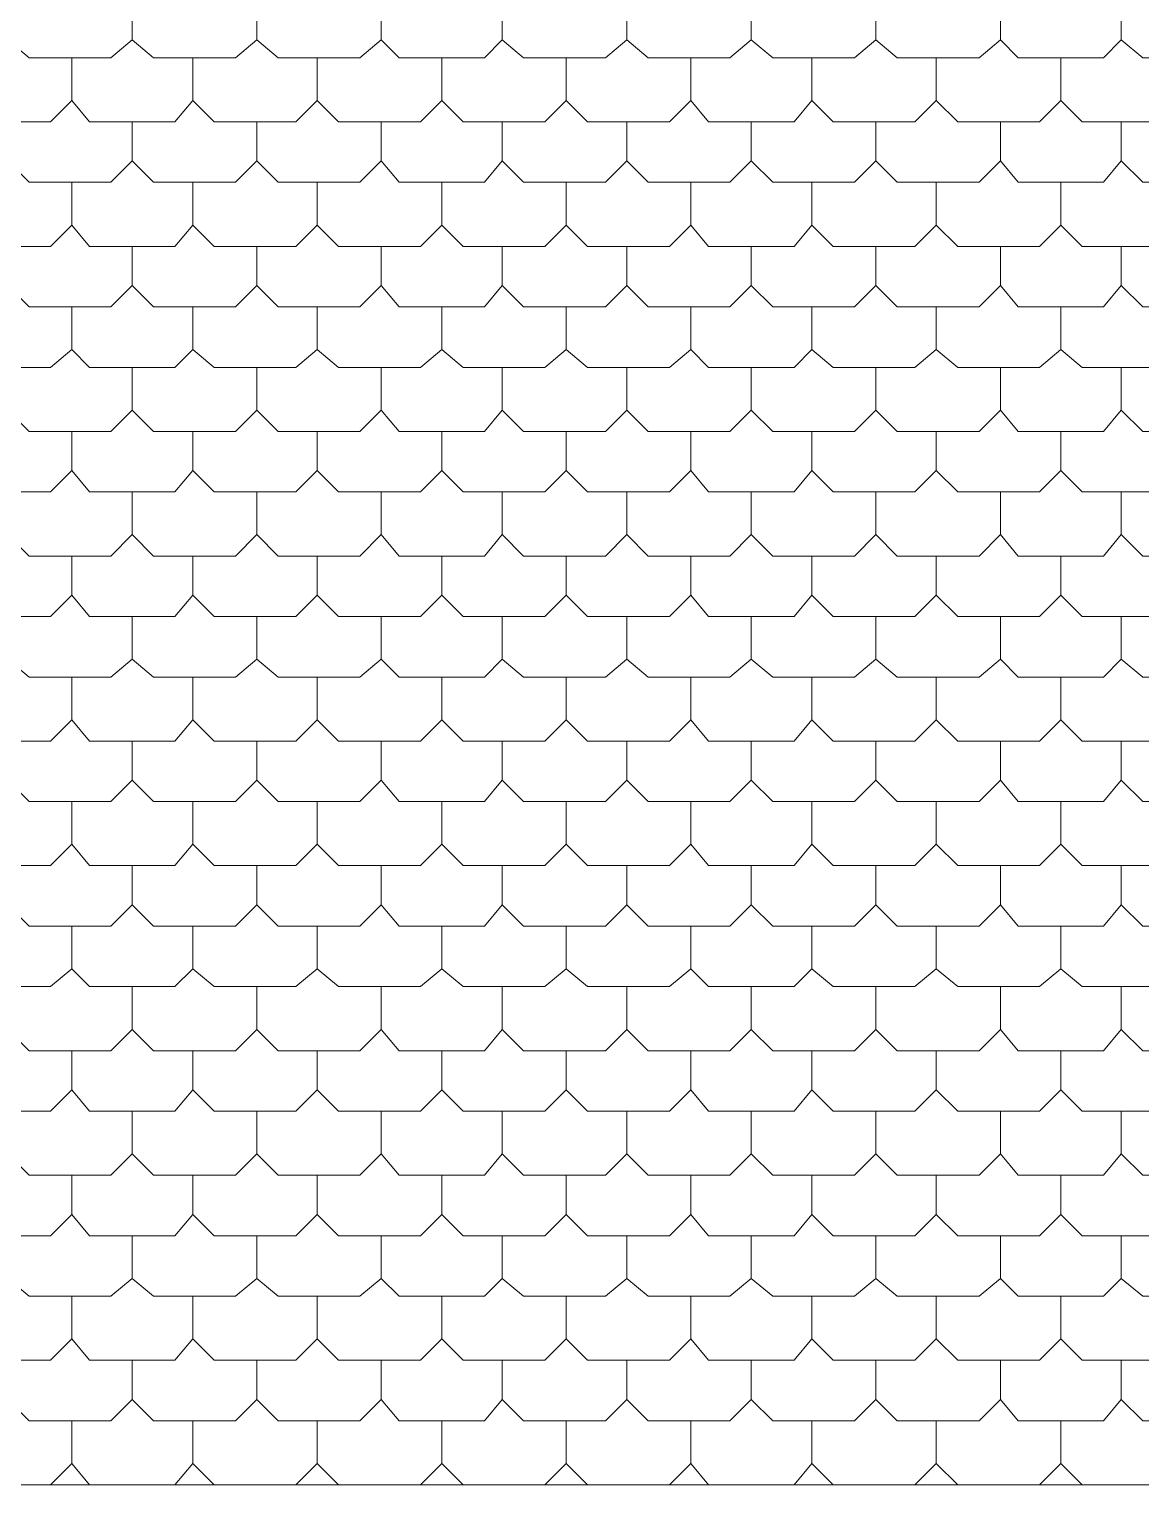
# Model space of a CAD drawing. Header units: millimetres. Extents: x -59 to 47, y 152 to 919.
# Drawn here: x -13.7 to -9.7, y 598.72 to 603.97 of the extents above; entities that cross this region are included whole.
import ezdxf

# ---------------------------------------------------------------- set-up
doc = ezdxf.new("R2010")
doc.units = ezdxf.units.MM
doc.layers.add('PDF_014408$BL-ROOF', color=7, linetype='Continuous')

msp = doc.modelspace()

# ---------------------------------------------------------------- linework, layer by layer
at = {"layer": 'PDF_014408$BL-ROOF', "lineweight": 9}
msp.add_lwpolyline([(-5.2911, 598.7245), (-5.2911, 607.2), (-9.4968, 607.2), (-9.4968, 607.1743), (-32.5383, 607.1743), (-32.5383, 608.1873), (-40.2316, 608.1873), (-49.6944, 598.7245)], close=True, dxfattribs=at)
for points in [[(-13.7794, 603.9303), (-13.7024, 603.8662), (-13.4075, 603.8662), (-13.3306, 603.9303), (-13.3306, 604.0842)], [(-13.3306, 603.9303), (-13.2537, 603.8662), (-12.9587, 603.8662), (-12.8818, 603.9303), (-12.8818, 604.0842)], [(-12.8818, 603.9303), (-12.8049, 603.8662), (-12.51, 603.8662), (-12.433, 603.9303), (-12.433, 604.0842)], [(-12.433, 603.9303), (-12.3689, 603.8662), (-12.0612, 603.8662), (-11.9971, 603.9303), (-11.9971, 604.0842)], [(-11.9971, 603.9303), (-11.9202, 603.8662), (-11.6252, 603.8662), (-11.5483, 603.9303), (-11.5483, 604.0842)], [(-11.5483, 603.9303), (-11.4714, 603.8662), (-11.1765, 603.8662), (-11.0995, 603.9303), (-11.0995, 604.0842)], [(-11.0995, 603.9303), (-11.0226, 603.8662), (-10.7277, 603.8662), (-10.6508, 603.9303), (-10.6508, 604.0842)], [(-10.6508, 603.9303), (-10.5738, 603.8662), (-10.2789, 603.8662), (-10.202, 603.9303), (-10.202, 604.0842)], [(-10.202, 603.9303), (-10.1379, 603.8662), (-9.8301, 603.8662), (-9.766, 603.9303), (-9.766, 604.0842)], [(-9.766, 603.9303), (-9.6891, 603.8662), (-9.3942, 603.8662), (-9.3172, 603.9303), (-9.3172, 604.0842)], [(-13.9973, 603.7123), (-13.9204, 603.6354), (-13.6255, 603.6354), (-13.5486, 603.7123), (-13.5486, 603.8662)], [(-13.5486, 603.7123), (-13.4845, 603.6354), (-13.1767, 603.6354), (-13.1126, 603.7123), (-13.1126, 603.8662)], [(-13.1126, 603.7123), (-13.0357, 603.6354), (-12.7408, 603.6354), (-12.6638, 603.7123), (-12.6638, 603.8662)], [(-12.6638, 603.7123), (-12.5869, 603.6354), (-12.292, 603.6354), (-12.2151, 603.7123), (-12.2151, 603.8662)], [(-12.2151, 603.7123), (-12.1381, 603.6354), (-11.8432, 603.6354), (-11.7663, 603.7123), (-11.7663, 603.8662)], [(-11.7663, 603.7123), (-11.6894, 603.6354), (-11.3944, 603.6354), (-11.3175, 603.7123), (-11.3175, 603.8662)], [(-11.3175, 603.7123), (-11.2534, 603.6354), (-10.9457, 603.6354), (-10.8816, 603.7123), (-10.8816, 603.8662)], [(-10.8816, 603.7123), (-10.8046, 603.6354), (-10.5097, 603.6354), (-10.4328, 603.7123), (-10.4328, 603.8662)], [(-10.4328, 603.7123), (-10.3558, 603.6354), (-10.0609, 603.6354), (-9.984, 603.7123), (-9.984, 603.8662)], [(-9.984, 603.7123), (-9.9071, 603.6354), (-9.6122, 603.6354), (-9.5352, 603.7123), (-9.5352, 603.8662)], [(-13.7794, 603.4944), (-13.7024, 603.4174), (-13.4075, 603.4174), (-13.3306, 603.4944), (-13.3306, 603.6354)], [(-13.3306, 603.4944), (-13.2537, 603.4174), (-12.9587, 603.4174), (-12.8818, 603.4944), (-12.8818, 603.6354)], [(-12.8818, 603.4944), (-12.8049, 603.4174), (-12.51, 603.4174), (-12.433, 603.4944), (-12.433, 603.6354)], [(-12.433, 603.4944), (-12.3689, 603.4174), (-12.0612, 603.4174), (-11.9971, 603.4944), (-11.9971, 603.6354)], [(-11.9971, 603.4944), (-11.9202, 603.4174), (-11.6252, 603.4174), (-11.5483, 603.4944), (-11.5483, 603.6354)], [(-11.5483, 603.4944), (-11.4714, 603.4174), (-11.1765, 603.4174), (-11.0995, 603.4944), (-11.0995, 603.6354)], [(-11.0995, 603.4944), (-11.0226, 603.4174), (-10.7277, 603.4174), (-10.6508, 603.4944), (-10.6508, 603.6354)], [(-10.6508, 603.4944), (-10.5738, 603.4174), (-10.2789, 603.4174), (-10.202, 603.4944), (-10.202, 603.6354)], [(-10.202, 603.4944), (-10.1379, 603.4174), (-9.8301, 603.4174), (-9.766, 603.4944), (-9.766, 603.6354)], [(-9.766, 603.4944), (-9.6891, 603.4174), (-9.3942, 603.4174), (-9.3172, 603.4944), (-9.3172, 603.6354)], [(-13.9973, 603.2636), (-13.9204, 603.1866), (-13.6255, 603.1866), (-13.5486, 603.2636), (-13.5486, 603.4174)], [(-13.5486, 603.2636), (-13.4845, 603.1866), (-13.1767, 603.1866), (-13.1126, 603.2636), (-13.1126, 603.4174)], [(-13.1126, 603.2636), (-13.0357, 603.1866), (-12.7408, 603.1866), (-12.6638, 603.2636), (-12.6638, 603.4174)], [(-12.6638, 603.2636), (-12.5869, 603.1866), (-12.292, 603.1866), (-12.2151, 603.2636), (-12.2151, 603.4174)], [(-12.2151, 603.2636), (-12.1381, 603.1866), (-11.8432, 603.1866), (-11.7663, 603.2636), (-11.7663, 603.4174)], [(-11.7663, 603.2636), (-11.6894, 603.1866), (-11.3944, 603.1866), (-11.3175, 603.2636), (-11.3175, 603.4174)], [(-11.3175, 603.2636), (-11.2534, 603.1866), (-10.9457, 603.1866), (-10.8816, 603.2636), (-10.8816, 603.4174)], [(-10.8816, 603.2636), (-10.8046, 603.1866), (-10.5097, 603.1866), (-10.4328, 603.2636), (-10.4328, 603.4174)], [(-10.4328, 603.2636), (-10.3558, 603.1866), (-10.0609, 603.1866), (-9.984, 603.2636), (-9.984, 603.4174)], [(-9.984, 603.2636), (-9.9071, 603.1866), (-9.6122, 603.1866), (-9.5352, 603.2636), (-9.5352, 603.4174)], [(-13.7794, 603.0456), (-13.7024, 602.9686), (-13.4075, 602.9686), (-13.3306, 603.0456), (-13.3306, 603.1866)], [(-13.3306, 603.0456), (-13.2537, 602.9686), (-12.9587, 602.9686), (-12.8818, 603.0456), (-12.8818, 603.1866)], [(-12.8818, 603.0456), (-12.8049, 602.9686), (-12.51, 602.9686), (-12.433, 603.0456), (-12.433, 603.1866)], [(-12.433, 603.0456), (-12.3689, 602.9686), (-12.0612, 602.9686), (-11.9971, 603.0456), (-11.9971, 603.1866)], [(-11.9971, 603.0456), (-11.9202, 602.9686), (-11.6252, 602.9686), (-11.5483, 603.0456), (-11.5483, 603.1866)], [(-11.5483, 603.0456), (-11.4714, 602.9686), (-11.1765, 602.9686), (-11.0995, 603.0456), (-11.0995, 603.1866)], [(-11.0995, 603.0456), (-11.0226, 602.9686), (-10.7277, 602.9686), (-10.6508, 603.0456), (-10.6508, 603.1866)], [(-10.6508, 603.0456), (-10.5738, 602.9686), (-10.2789, 602.9686), (-10.202, 603.0456), (-10.202, 603.1866)], [(-10.202, 603.0456), (-10.1379, 602.9686), (-9.8301, 602.9686), (-9.766, 603.0456), (-9.766, 603.1866)], [(-9.766, 603.0456), (-9.6891, 602.9686), (-9.3942, 602.9686), (-9.3172, 603.0456), (-9.3172, 603.1866)], [(-13.9973, 602.8148), (-13.9204, 602.7507), (-13.6255, 602.7507), (-13.5486, 602.8148), (-13.5486, 602.9686)], [(-13.5486, 602.8148), (-13.4845, 602.7507), (-13.1767, 602.7507), (-13.1126, 602.8148), (-13.1126, 602.9686)], [(-13.1126, 602.8148), (-13.0357, 602.7507), (-12.7408, 602.7507), (-12.6638, 602.8148), (-12.6638, 602.9686)], [(-12.6638, 602.8148), (-12.5869, 602.7507), (-12.292, 602.7507), (-12.2151, 602.8148), (-12.2151, 602.9686)], [(-12.2151, 602.8148), (-12.1381, 602.7507), (-11.8432, 602.7507), (-11.7663, 602.8148), (-11.7663, 602.9686)], [(-11.7663, 602.8148), (-11.6894, 602.7507), (-11.3944, 602.7507), (-11.3175, 602.8148), (-11.3175, 602.9686)], [(-11.3175, 602.8148), (-11.2534, 602.7507), (-10.9457, 602.7507), (-10.8816, 602.8148), (-10.8816, 602.9686)], [(-10.8816, 602.8148), (-10.8046, 602.7507), (-10.5097, 602.7507), (-10.4328, 602.8148), (-10.4328, 602.9686)], [(-10.4328, 602.8148), (-10.3558, 602.7507), (-10.0609, 602.7507), (-9.984, 602.8148), (-9.984, 602.9686)], [(-9.984, 602.8148), (-9.9071, 602.7507), (-9.6122, 602.7507), (-9.5352, 602.8148), (-9.5352, 602.9686)], [(-13.7794, 602.5968), (-13.7024, 602.5199), (-13.4075, 602.5199), (-13.3306, 602.5968), (-13.3306, 602.7507)], [(-13.3306, 602.5968), (-13.2537, 602.5199), (-12.9587, 602.5199), (-12.8818, 602.5968), (-12.8818, 602.7507)], [(-12.8818, 602.5968), (-12.8049, 602.5199), (-12.51, 602.5199), (-12.433, 602.5968), (-12.433, 602.7507)], [(-12.433, 602.5968), (-12.3689, 602.5199), (-12.0612, 602.5199), (-11.9971, 602.5968), (-11.9971, 602.7507)], [(-11.9971, 602.5968), (-11.9202, 602.5199), (-11.6252, 602.5199), (-11.5483, 602.5968), (-11.5483, 602.7507)], [(-11.5483, 602.5968), (-11.4714, 602.5199), (-11.1765, 602.5199), (-11.0995, 602.5968), (-11.0995, 602.7507)], [(-11.0995, 602.5968), (-11.0226, 602.5199), (-10.7277, 602.5199), (-10.6508, 602.5968), (-10.6508, 602.7507)], [(-10.6508, 602.5968), (-10.5738, 602.5199), (-10.2789, 602.5199), (-10.202, 602.5968), (-10.202, 602.7507)], [(-10.202, 602.5968), (-10.1379, 602.5199), (-9.8301, 602.5199), (-9.766, 602.5968), (-9.766, 602.7507)], [(-9.766, 602.5968), (-9.6891, 602.5199), (-9.3942, 602.5199), (-9.3172, 602.5968), (-9.3172, 602.7507)], [(-13.9973, 602.3788), (-13.9204, 602.3019), (-13.6255, 602.3019), (-13.5486, 602.3788), (-13.5486, 602.5199)], [(-13.5486, 602.3788), (-13.4845, 602.3019), (-13.1767, 602.3019), (-13.1126, 602.3788), (-13.1126, 602.5199)], [(-13.1126, 602.3788), (-13.0357, 602.3019), (-12.7408, 602.3019), (-12.6638, 602.3788), (-12.6638, 602.5199)], [(-12.6638, 602.3788), (-12.5869, 602.3019), (-12.292, 602.3019), (-12.2151, 602.3788), (-12.2151, 602.5199)], [(-12.2151, 602.3788), (-12.1381, 602.3019), (-11.8432, 602.3019), (-11.7663, 602.3788), (-11.7663, 602.5199)], [(-11.7663, 602.3788), (-11.6894, 602.3019), (-11.3944, 602.3019), (-11.3175, 602.3788), (-11.3175, 602.5199)], [(-11.3175, 602.3788), (-11.2534, 602.3019), (-10.9457, 602.3019), (-10.8816, 602.3788), (-10.8816, 602.5199)], [(-10.8816, 602.3788), (-10.8046, 602.3019), (-10.5097, 602.3019), (-10.4328, 602.3788), (-10.4328, 602.5199)], [(-10.4328, 602.3788), (-10.3558, 602.3019), (-10.0609, 602.3019), (-9.984, 602.3788), (-9.984, 602.5199)], [(-9.984, 602.3788), (-9.9071, 602.3019), (-9.6122, 602.3019), (-9.5352, 602.3788), (-9.5352, 602.5199)], [(-13.7794, 602.148), (-13.7024, 602.0711), (-13.4075, 602.0711), (-13.3306, 602.148), (-13.3306, 602.3019)], [(-13.3306, 602.148), (-13.2537, 602.0711), (-12.9587, 602.0711), (-12.8818, 602.148), (-12.8818, 602.3019)], [(-12.8818, 602.148), (-12.8049, 602.0711), (-12.51, 602.0711), (-12.433, 602.148), (-12.433, 602.3019)], [(-12.433, 602.148), (-12.3689, 602.0711), (-12.0612, 602.0711), (-11.9971, 602.148), (-11.9971, 602.3019)], [(-11.9971, 602.148), (-11.9202, 602.0711), (-11.6252, 602.0711), (-11.5483, 602.148), (-11.5483, 602.3019)], [(-11.5483, 602.148), (-11.4714, 602.0711), (-11.1765, 602.0711), (-11.0995, 602.148), (-11.0995, 602.3019)], [(-11.0995, 602.148), (-11.0226, 602.0711), (-10.7277, 602.0711), (-10.6508, 602.148), (-10.6508, 602.3019)], [(-10.6508, 602.148), (-10.5738, 602.0711), (-10.2789, 602.0711), (-10.202, 602.148), (-10.202, 602.3019)], [(-10.202, 602.148), (-10.1379, 602.0711), (-9.8301, 602.0711), (-9.766, 602.148), (-9.766, 602.3019)], [(-9.766, 602.148), (-9.6891, 602.0711), (-9.3942, 602.0711), (-9.3172, 602.148), (-9.3172, 602.3019)], [(-13.9973, 601.93), (-13.9204, 601.8531), (-13.6255, 601.8531), (-13.5486, 601.93), (-13.5486, 602.0711)], [(-13.5486, 601.93), (-13.4845, 601.8531), (-13.1767, 601.8531), (-13.1126, 601.93), (-13.1126, 602.0711)], [(-13.1126, 601.93), (-13.0357, 601.8531), (-12.7408, 601.8531), (-12.6638, 601.93), (-12.6638, 602.0711)], [(-12.6638, 601.93), (-12.5869, 601.8531), (-12.292, 601.8531), (-12.2151, 601.93), (-12.2151, 602.0711)], [(-12.2151, 601.93), (-12.1381, 601.8531), (-11.8432, 601.8531), (-11.7663, 601.93), (-11.7663, 602.0711)], [(-11.7663, 601.93), (-11.6894, 601.8531), (-11.3944, 601.8531), (-11.3175, 601.93), (-11.3175, 602.0711)], [(-11.3175, 601.93), (-11.2534, 601.8531), (-10.9457, 601.8531), (-10.8816, 601.93), (-10.8816, 602.0711)], [(-10.8816, 601.93), (-10.8046, 601.8531), (-10.5097, 601.8531), (-10.4328, 601.93), (-10.4328, 602.0711)], [(-10.4328, 601.93), (-10.3558, 601.8531), (-10.0609, 601.8531), (-9.984, 601.93), (-9.984, 602.0711)], [(-9.984, 601.93), (-9.9071, 601.8531), (-9.6122, 601.8531), (-9.5352, 601.93), (-9.5352, 602.0711)], [(-13.7794, 601.6992), (-13.7024, 601.6351), (-13.4075, 601.6351), (-13.3306, 601.6992), (-13.3306, 601.8531)], [(-13.3306, 601.6992), (-13.2537, 601.6351), (-12.9587, 601.6351), (-12.8818, 601.6992), (-12.8818, 601.8531)], [(-12.8818, 601.6992), (-12.8049, 601.6351), (-12.51, 601.6351), (-12.433, 601.6992), (-12.433, 601.8531)], [(-12.433, 601.6992), (-12.3689, 601.6351), (-12.0612, 601.6351), (-11.9971, 601.6992), (-11.9971, 601.8531)], [(-11.9971, 601.6992), (-11.9202, 601.6351), (-11.6252, 601.6351), (-11.5483, 601.6992), (-11.5483, 601.8531)], [(-11.5483, 601.6992), (-11.4714, 601.6351), (-11.1765, 601.6351), (-11.0995, 601.6992), (-11.0995, 601.8531)], [(-11.0995, 601.6992), (-11.0226, 601.6351), (-10.7277, 601.6351), (-10.6508, 601.6992), (-10.6508, 601.8531)], [(-10.6508, 601.6992), (-10.5738, 601.6351), (-10.2789, 601.6351), (-10.202, 601.6992), (-10.202, 601.8531)], [(-10.202, 601.6992), (-10.1379, 601.6351), (-9.8301, 601.6351), (-9.766, 601.6992), (-9.766, 601.8531)], [(-9.766, 601.6992), (-9.6891, 601.6351), (-9.3942, 601.6351), (-9.3172, 601.6992), (-9.3172, 601.8531)], [(-13.9973, 601.4813), (-13.9204, 601.4043), (-13.6255, 601.4043), (-13.5486, 601.4813), (-13.5486, 601.6351)], [(-13.5486, 601.4813), (-13.4845, 601.4043), (-13.1767, 601.4043), (-13.1126, 601.4813), (-13.1126, 601.6351)], [(-13.1126, 601.4813), (-13.0357, 601.4043), (-12.7408, 601.4043), (-12.6638, 601.4813), (-12.6638, 601.6351)], [(-12.6638, 601.4813), (-12.5869, 601.4043), (-12.292, 601.4043), (-12.2151, 601.4813), (-12.2151, 601.6351)], [(-12.2151, 601.4813), (-12.1381, 601.4043), (-11.8432, 601.4043), (-11.7663, 601.4813), (-11.7663, 601.6351)], [(-11.7663, 601.4813), (-11.6894, 601.4043), (-11.3944, 601.4043), (-11.3175, 601.4813), (-11.3175, 601.6351)], [(-11.3175, 601.4813), (-11.2534, 601.4043), (-10.9457, 601.4043), (-10.8816, 601.4813), (-10.8816, 601.6351)], [(-10.8816, 601.4813), (-10.8046, 601.4043), (-10.5097, 601.4043), (-10.4328, 601.4813), (-10.4328, 601.6351)], [(-10.4328, 601.4813), (-10.3558, 601.4043), (-10.0609, 601.4043), (-9.984, 601.4813), (-9.984, 601.6351)], [(-9.984, 601.4813), (-9.9071, 601.4043), (-9.6122, 601.4043), (-9.5352, 601.4813), (-9.5352, 601.6351)], [(-13.7794, 601.2633), (-13.7024, 601.1864), (-13.4075, 601.1864), (-13.3306, 601.2633), (-13.3306, 601.4043)], [(-13.3306, 601.2633), (-13.2537, 601.1864), (-12.9587, 601.1864), (-12.8818, 601.2633), (-12.8818, 601.4043)], [(-12.8818, 601.2633), (-12.8049, 601.1864), (-12.51, 601.1864), (-12.433, 601.2633), (-12.433, 601.4043)], [(-12.433, 601.2633), (-12.3689, 601.1864), (-12.0612, 601.1864), (-11.9971, 601.2633), (-11.9971, 601.4043)], [(-11.9971, 601.2633), (-11.9202, 601.1864), (-11.6252, 601.1864), (-11.5483, 601.2633), (-11.5483, 601.4043)], [(-11.5483, 601.2633), (-11.4714, 601.1864), (-11.1765, 601.1864), (-11.0995, 601.2633), (-11.0995, 601.4043)], [(-11.0995, 601.2633), (-11.0226, 601.1864), (-10.7277, 601.1864), (-10.6508, 601.2633), (-10.6508, 601.4043)], [(-10.6508, 601.2633), (-10.5738, 601.1864), (-10.2789, 601.1864), (-10.202, 601.2633), (-10.202, 601.4043)], [(-10.202, 601.2633), (-10.1379, 601.1864), (-9.8301, 601.1864), (-9.766, 601.2633), (-9.766, 601.4043)], [(-9.766, 601.2633), (-9.6891, 601.1864), (-9.3942, 601.1864), (-9.3172, 601.2633), (-9.3172, 601.4043)], [(-13.9973, 601.0325), (-13.9204, 600.9556), (-13.6255, 600.9556), (-13.5486, 601.0325), (-13.5486, 601.1864)], [(-13.5486, 601.0325), (-13.4845, 600.9556), (-13.1767, 600.9556), (-13.1126, 601.0325), (-13.1126, 601.1864)], [(-13.1126, 601.0325), (-13.0357, 600.9556), (-12.7408, 600.9556), (-12.6638, 601.0325), (-12.6638, 601.1864)], [(-12.6638, 601.0325), (-12.5869, 600.9556), (-12.292, 600.9556), (-12.2151, 601.0325), (-12.2151, 601.1864)], [(-12.2151, 601.0325), (-12.1381, 600.9556), (-11.8432, 600.9556), (-11.7663, 601.0325), (-11.7663, 601.1864)], [(-11.7663, 601.0325), (-11.6894, 600.9556), (-11.3944, 600.9556), (-11.3175, 601.0325), (-11.3175, 601.1864)], [(-11.3175, 601.0325), (-11.2534, 600.9556), (-10.9457, 600.9556), (-10.8816, 601.0325), (-10.8816, 601.1864)], [(-10.8816, 601.0325), (-10.8046, 600.9556), (-10.5097, 600.9556), (-10.4328, 601.0325), (-10.4328, 601.1864)], [(-10.4328, 601.0325), (-10.3558, 600.9556), (-10.0609, 600.9556), (-9.984, 601.0325), (-9.984, 601.1864)], [(-9.984, 601.0325), (-9.9071, 600.9556), (-9.6122, 600.9556), (-9.5352, 601.0325), (-9.5352, 601.1864)], [(-13.7794, 600.8145), (-13.7024, 600.7376), (-13.4075, 600.7376), (-13.3306, 600.8145), (-13.3306, 600.9556)], [(-13.3306, 600.8145), (-13.2537, 600.7376), (-12.9587, 600.7376), (-12.8818, 600.8145), (-12.8818, 600.9556)], [(-12.8818, 600.8145), (-12.8049, 600.7376), (-12.51, 600.7376), (-12.433, 600.8145), (-12.433, 600.9556)], [(-12.433, 600.8145), (-12.3689, 600.7376), (-12.0612, 600.7376), (-11.9971, 600.8145), (-11.9971, 600.9556)], [(-11.9971, 600.8145), (-11.9202, 600.7376), (-11.6252, 600.7376), (-11.5483, 600.8145), (-11.5483, 600.9556)], [(-11.5483, 600.8145), (-11.4714, 600.7376), (-11.1765, 600.7376), (-11.0995, 600.8145), (-11.0995, 600.9556)], [(-11.0995, 600.8145), (-11.0226, 600.7376), (-10.7277, 600.7376), (-10.6508, 600.8145), (-10.6508, 600.9556)], [(-10.6508, 600.8145), (-10.5738, 600.7376), (-10.2789, 600.7376), (-10.202, 600.8145), (-10.202, 600.9556)], [(-10.202, 600.8145), (-10.1379, 600.7376), (-9.8301, 600.7376), (-9.766, 600.8145), (-9.766, 600.9556)], [(-9.766, 600.8145), (-9.6891, 600.7376), (-9.3942, 600.7376), (-9.3172, 600.8145), (-9.3172, 600.9556)], [(-13.9973, 600.5837), (-13.9204, 600.5196), (-13.6255, 600.5196), (-13.5486, 600.5837), (-13.5486, 600.7376)], [(-13.5486, 600.5837), (-13.4845, 600.5196), (-13.1767, 600.5196), (-13.1126, 600.5837), (-13.1126, 600.7376)], [(-13.1126, 600.5837), (-13.0357, 600.5196), (-12.7408, 600.5196), (-12.6638, 600.5837), (-12.6638, 600.7376)], [(-12.6638, 600.5837), (-12.5869, 600.5196), (-12.292, 600.5196), (-12.2151, 600.5837), (-12.2151, 600.7376)], [(-12.2151, 600.5837), (-12.1381, 600.5196), (-11.8432, 600.5196), (-11.7663, 600.5837), (-11.7663, 600.7376)], [(-11.7663, 600.5837), (-11.6894, 600.5196), (-11.3944, 600.5196), (-11.3175, 600.5837), (-11.3175, 600.7376)], [(-11.3175, 600.5837), (-11.2534, 600.5196), (-10.9457, 600.5196), (-10.8816, 600.5837), (-10.8816, 600.7376)], [(-10.8816, 600.5837), (-10.8046, 600.5196), (-10.5097, 600.5196), (-10.4328, 600.5837), (-10.4328, 600.7376)], [(-10.4328, 600.5837), (-10.3558, 600.5196), (-10.0609, 600.5196), (-9.984, 600.5837), (-9.984, 600.7376)], [(-9.984, 600.5837), (-9.9071, 600.5196), (-9.6122, 600.5196), (-9.5352, 600.5837), (-9.5352, 600.7376)], [(-13.7794, 600.3657), (-13.7024, 600.2888), (-13.4075, 600.2888), (-13.3306, 600.3657), (-13.3306, 600.5196)], [(-13.3306, 600.3657), (-13.2537, 600.2888), (-12.9587, 600.2888), (-12.8818, 600.3657), (-12.8818, 600.5196)], [(-12.8818, 600.3657), (-12.8049, 600.2888), (-12.51, 600.2888), (-12.433, 600.3657), (-12.433, 600.5196)], [(-12.433, 600.3657), (-12.3689, 600.2888), (-12.0612, 600.2888), (-11.9971, 600.3657), (-11.9971, 600.5196)], [(-11.9971, 600.3657), (-11.9202, 600.2888), (-11.6252, 600.2888), (-11.5483, 600.3657), (-11.5483, 600.5196)], [(-11.5483, 600.3657), (-11.4714, 600.2888), (-11.1765, 600.2888), (-11.0995, 600.3657), (-11.0995, 600.5196)], [(-11.0995, 600.3657), (-11.0226, 600.2888), (-10.7277, 600.2888), (-10.6508, 600.3657), (-10.6508, 600.5196)], [(-10.6508, 600.3657), (-10.5738, 600.2888), (-10.2789, 600.2888), (-10.202, 600.3657), (-10.202, 600.5196)], [(-10.202, 600.3657), (-10.1379, 600.2888), (-9.8301, 600.2888), (-9.766, 600.3657), (-9.766, 600.5196)], [(-9.766, 600.3657), (-9.6891, 600.2888), (-9.3942, 600.2888), (-9.3172, 600.3657), (-9.3172, 600.5196)], [(-13.9973, 600.1478), (-13.9204, 600.0708), (-13.6255, 600.0708), (-13.5486, 600.1478), (-13.5486, 600.2888)], [(-13.5486, 600.1478), (-13.4845, 600.0708), (-13.1767, 600.0708), (-13.1126, 600.1478), (-13.1126, 600.2888)], [(-13.1126, 600.1478), (-13.0357, 600.0708), (-12.7408, 600.0708), (-12.6638, 600.1478), (-12.6638, 600.2888)], [(-12.6638, 600.1478), (-12.5869, 600.0708), (-12.292, 600.0708), (-12.2151, 600.1478), (-12.2151, 600.2888)], [(-12.2151, 600.1478), (-12.1381, 600.0708), (-11.8432, 600.0708), (-11.7663, 600.1478), (-11.7663, 600.2888)], [(-11.7663, 600.1478), (-11.6894, 600.0708), (-11.3944, 600.0708), (-11.3175, 600.1478), (-11.3175, 600.2888)], [(-11.3175, 600.1478), (-11.2534, 600.0708), (-10.9457, 600.0708), (-10.8816, 600.1478), (-10.8816, 600.2888)], [(-10.8816, 600.1478), (-10.8046, 600.0708), (-10.5097, 600.0708), (-10.4328, 600.1478), (-10.4328, 600.2888)], [(-10.4328, 600.1478), (-10.3558, 600.0708), (-10.0609, 600.0708), (-9.984, 600.1478), (-9.984, 600.2888)], [(-9.984, 600.1478), (-9.9071, 600.0708), (-9.6122, 600.0708), (-9.5352, 600.1478), (-9.5352, 600.2888)], [(-13.7794, 599.917), (-13.7024, 599.84), (-13.4075, 599.84), (-13.3306, 599.917), (-13.3306, 600.0708)], [(-13.3306, 599.917), (-13.2537, 599.84), (-12.9587, 599.84), (-12.8818, 599.917), (-12.8818, 600.0708)], [(-12.8818, 599.917), (-12.8049, 599.84), (-12.51, 599.84), (-12.433, 599.917), (-12.433, 600.0708)], [(-12.433, 599.917), (-12.3689, 599.84), (-12.0612, 599.84), (-11.9971, 599.917), (-11.9971, 600.0708)], [(-11.9971, 599.917), (-11.9202, 599.84), (-11.6252, 599.84), (-11.5483, 599.917), (-11.5483, 600.0708)], [(-11.5483, 599.917), (-11.4714, 599.84), (-11.1765, 599.84), (-11.0995, 599.917), (-11.0995, 600.0708)], [(-11.0995, 599.917), (-11.0226, 599.84), (-10.7277, 599.84), (-10.6508, 599.917), (-10.6508, 600.0708)], [(-10.6508, 599.917), (-10.5738, 599.84), (-10.2789, 599.84), (-10.202, 599.917), (-10.202, 600.0708)], [(-10.202, 599.917), (-10.1379, 599.84), (-9.8301, 599.84), (-9.766, 599.917), (-9.766, 600.0708)], [(-9.766, 599.917), (-9.6891, 599.84), (-9.3942, 599.84), (-9.3172, 599.917), (-9.3172, 600.0708)], [(-13.9973, 599.699), (-13.9204, 599.6221), (-13.6255, 599.6221), (-13.5486, 599.699), (-13.5486, 599.84)], [(-13.5486, 599.699), (-13.4845, 599.6221), (-13.1767, 599.6221), (-13.1126, 599.699), (-13.1126, 599.84)], [(-13.1126, 599.699), (-13.0357, 599.6221), (-12.7408, 599.6221), (-12.6638, 599.699), (-12.6638, 599.84)], [(-12.6638, 599.699), (-12.5869, 599.6221), (-12.292, 599.6221), (-12.2151, 599.699), (-12.2151, 599.84)], [(-12.2151, 599.699), (-12.1381, 599.6221), (-11.8432, 599.6221), (-11.7663, 599.699), (-11.7663, 599.84)], [(-11.7663, 599.699), (-11.6894, 599.6221), (-11.3944, 599.6221), (-11.3175, 599.699), (-11.3175, 599.84)], [(-11.3175, 599.699), (-11.2534, 599.6221), (-10.9457, 599.6221), (-10.8816, 599.699), (-10.8816, 599.84)], [(-10.8816, 599.699), (-10.8046, 599.6221), (-10.5097, 599.6221), (-10.4328, 599.699), (-10.4328, 599.84)], [(-10.4328, 599.699), (-10.3558, 599.6221), (-10.0609, 599.6221), (-9.984, 599.699), (-9.984, 599.84)], [(-9.984, 599.699), (-9.9071, 599.6221), (-9.6122, 599.6221), (-9.5352, 599.699), (-9.5352, 599.84)], [(-13.7794, 599.4682), (-13.7024, 599.4041), (-13.4075, 599.4041), (-13.3306, 599.4682), (-13.3306, 599.6221)], [(-13.3306, 599.4682), (-13.2537, 599.4041), (-12.9587, 599.4041), (-12.8818, 599.4682), (-12.8818, 599.6221)], [(-12.8818, 599.4682), (-12.8049, 599.4041), (-12.51, 599.4041), (-12.433, 599.4682), (-12.433, 599.6221)], [(-12.433, 599.4682), (-12.3689, 599.4041), (-12.0612, 599.4041), (-11.9971, 599.4682), (-11.9971, 599.6221)], [(-11.9971, 599.4682), (-11.9202, 599.4041), (-11.6252, 599.4041), (-11.5483, 599.4682), (-11.5483, 599.6221)], [(-11.5483, 599.4682), (-11.4714, 599.4041), (-11.1765, 599.4041), (-11.0995, 599.4682), (-11.0995, 599.6221)], [(-11.0995, 599.4682), (-11.0226, 599.4041), (-10.7277, 599.4041), (-10.6508, 599.4682), (-10.6508, 599.6221)], [(-10.6508, 599.4682), (-10.5738, 599.4041), (-10.2789, 599.4041), (-10.202, 599.4682), (-10.202, 599.6221)], [(-10.202, 599.4682), (-10.1379, 599.4041), (-9.8301, 599.4041), (-9.766, 599.4682), (-9.766, 599.6221)], [(-9.766, 599.4682), (-9.6891, 599.4041), (-9.3942, 599.4041), (-9.3172, 599.4682), (-9.3172, 599.6221)], [(-13.9973, 599.2502), (-13.9204, 599.1733), (-13.6255, 599.1733), (-13.5486, 599.2502), (-13.5486, 599.4041)], [(-13.5486, 599.2502), (-13.4845, 599.1733), (-13.1767, 599.1733), (-13.1126, 599.2502), (-13.1126, 599.4041)], [(-13.1126, 599.2502), (-13.0357, 599.1733), (-12.7408, 599.1733), (-12.6638, 599.2502), (-12.6638, 599.4041)], [(-12.6638, 599.2502), (-12.5869, 599.1733), (-12.292, 599.1733), (-12.2151, 599.2502), (-12.2151, 599.4041)], [(-12.2151, 599.2502), (-12.1381, 599.1733), (-11.8432, 599.1733), (-11.7663, 599.2502), (-11.7663, 599.4041)], [(-11.7663, 599.2502), (-11.6894, 599.1733), (-11.3944, 599.1733), (-11.3175, 599.2502), (-11.3175, 599.4041)], [(-11.3175, 599.2502), (-11.2534, 599.1733), (-10.9457, 599.1733), (-10.8816, 599.2502), (-10.8816, 599.4041)], [(-10.8816, 599.2502), (-10.8046, 599.1733), (-10.5097, 599.1733), (-10.4328, 599.2502), (-10.4328, 599.4041)], [(-10.4328, 599.2502), (-10.3558, 599.1733), (-10.0609, 599.1733), (-9.984, 599.2502), (-9.984, 599.4041)], [(-9.984, 599.2502), (-9.9071, 599.1733), (-9.6122, 599.1733), (-9.5352, 599.2502), (-9.5352, 599.4041)], [(-13.7794, 599.0322), (-13.7024, 598.9553), (-13.4075, 598.9553), (-13.3306, 599.0322), (-13.3306, 599.1733)], [(-13.3306, 599.0322), (-13.2537, 598.9553), (-12.9587, 598.9553), (-12.8818, 599.0322), (-12.8818, 599.1733)], [(-12.8818, 599.0322), (-12.8049, 598.9553), (-12.51, 598.9553), (-12.433, 599.0322), (-12.433, 599.1733)], [(-12.433, 599.0322), (-12.3689, 598.9553), (-12.0612, 598.9553), (-11.9971, 599.0322), (-11.9971, 599.1733)], [(-11.9971, 599.0322), (-11.9202, 598.9553), (-11.6252, 598.9553), (-11.5483, 599.0322), (-11.5483, 599.1733)], [(-11.5483, 599.0322), (-11.4714, 598.9553), (-11.1765, 598.9553), (-11.0995, 599.0322), (-11.0995, 599.1733)], [(-11.0995, 599.0322), (-11.0226, 598.9553), (-10.7277, 598.9553), (-10.6508, 599.0322), (-10.6508, 599.1733)], [(-10.6508, 599.0322), (-10.5738, 598.9553), (-10.2789, 598.9553), (-10.202, 599.0322), (-10.202, 599.1733)], [(-10.202, 599.0322), (-10.1379, 598.9553), (-9.8301, 598.9553), (-9.766, 599.0322), (-9.766, 599.1733)], [(-9.766, 599.0322), (-9.6891, 598.9553), (-9.3942, 598.9553), (-9.3172, 599.0322), (-9.3172, 599.1733)], [(-13.6255, 598.7245), (-13.5486, 598.8014), (-13.5486, 598.9553)], [(-13.1767, 598.7245), (-13.1126, 598.8014), (-13.1126, 598.9553)], [(-12.7408, 598.7245), (-12.6638, 598.8014), (-12.6638, 598.9553)], [(-12.292, 598.7245), (-12.2151, 598.8014), (-12.2151, 598.9553)], [(-11.8432, 598.7245), (-11.7663, 598.8014), (-11.7663, 598.9553)], [(-11.3944, 598.7245), (-11.3175, 598.8014), (-11.3175, 598.9553)], [(-10.9457, 598.7245), (-10.8816, 598.8014), (-10.8816, 598.9553)], [(-10.5097, 598.7245), (-10.4328, 598.8014), (-10.4328, 598.9553)], [(-10.0609, 598.7245), (-9.984, 598.8014), (-9.984, 598.9553)], [(-13.5486, 598.8014), (-13.4845, 598.7245)], [(-13.1126, 598.8014), (-13.0357, 598.7245)], [(-12.6638, 598.8014), (-12.5869, 598.7245)], [(-12.2151, 598.8014), (-12.1381, 598.7245)], [(-11.7663, 598.8014), (-11.6894, 598.7245)], [(-11.3175, 598.8014), (-11.2534, 598.7245)], [(-10.8816, 598.8014), (-10.8046, 598.7245)], [(-10.4328, 598.8014), (-10.3558, 598.7245)], [(-9.984, 598.8014), (-9.9071, 598.7245)], [(-13.3306, 598.7245), (-13.3306, 598.7245)], [(-12.8818, 598.7245), (-12.8818, 598.7245)], [(-12.433, 598.7245), (-12.433, 598.7245)], [(-11.9971, 598.7245), (-11.9971, 598.7245)], [(-11.5483, 598.7245), (-11.5483, 598.7245)], [(-11.0995, 598.7245), (-11.0995, 598.7245)], [(-10.6508, 598.7245), (-10.6508, 598.7245)], [(-10.202, 598.7245), (-10.202, 598.7245)], [(-9.766, 598.7245), (-9.766, 598.7245)]]:
    msp.add_lwpolyline(points, dxfattribs=at)

doc.saveas('drawing.dxf')
